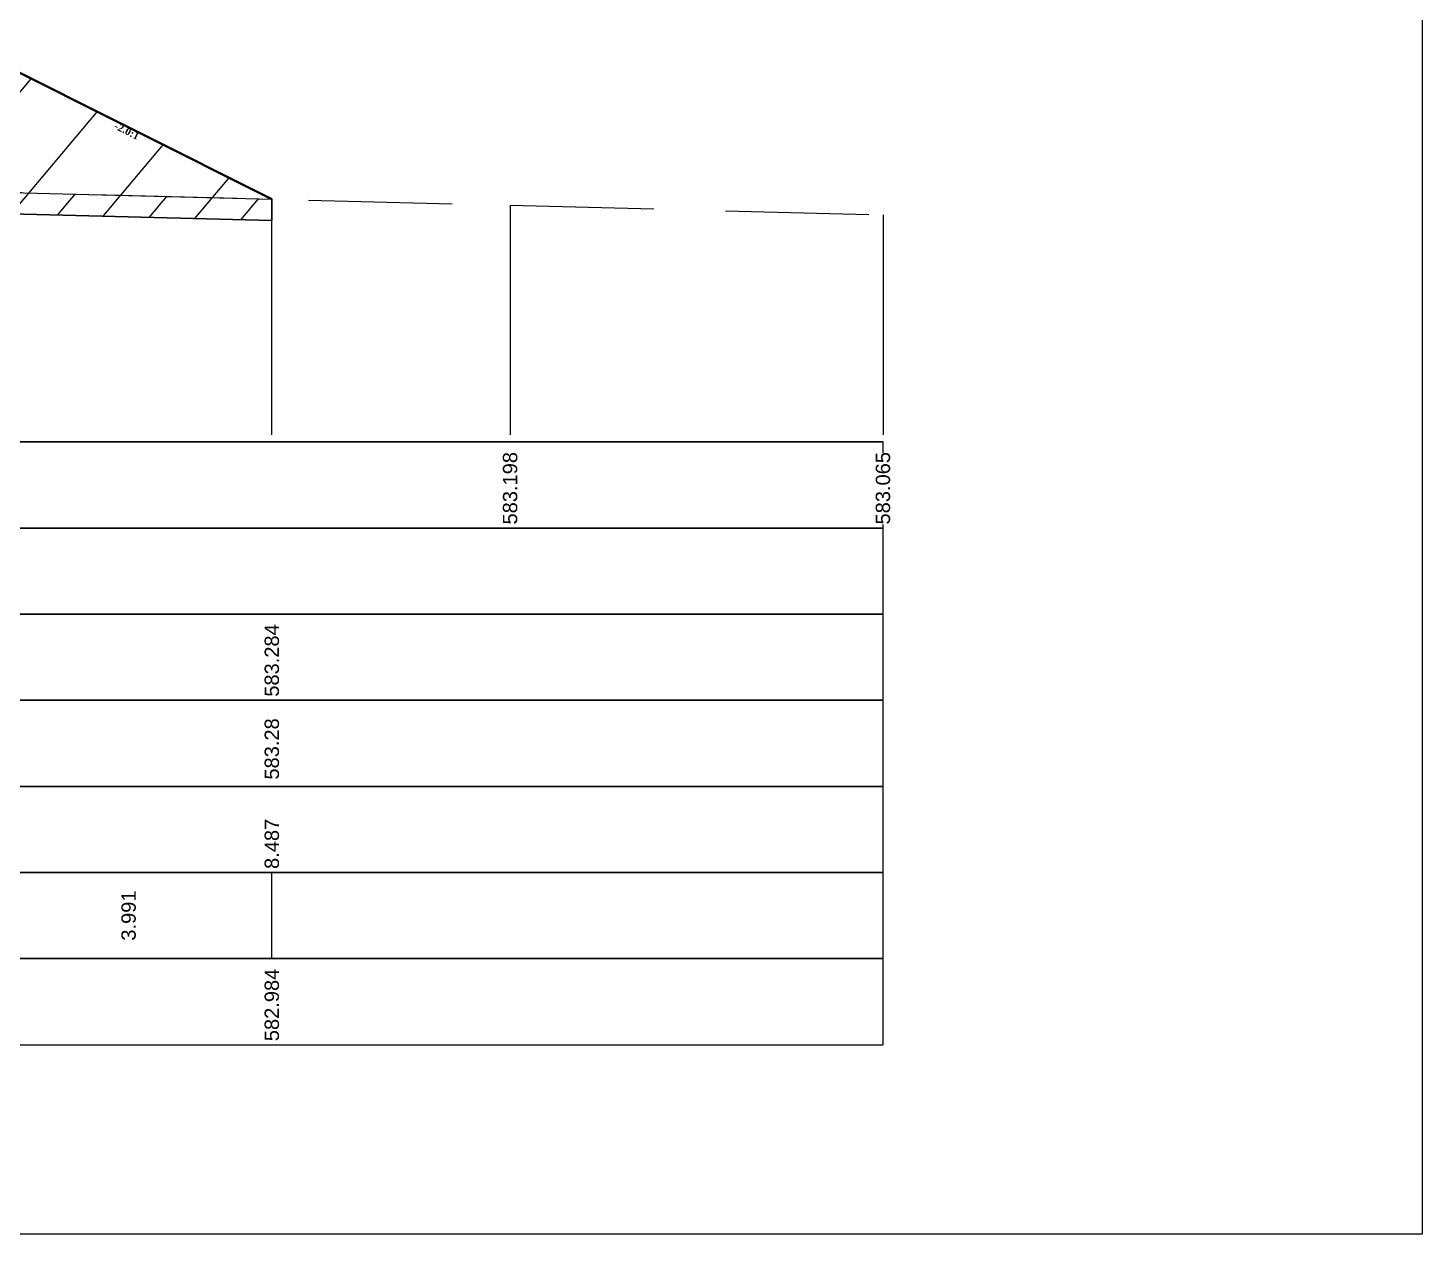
# Model space of a CAD drawing. Header units: millimetres. Extents: x 2762 to 3076, y 916 to 3305.
# Drawn here: x 2979.79 to 2999.21, y 3053.65 to 3070.45 of the extents above; entities that cross this region are included whole.
import ezdxf

# ---------------------------------------------------------------- set-up
doc = ezdxf.new("R2010")
doc.units = ezdxf.units.MM
doc.header["$LTSCALE"] = 2
doc.linetypes.add('CACHE', pattern=[9.525, 6.35, -3.175])
doc.linetypes.add('DASHED', pattern=[0.75, 0.5, -0.25])
doc.layers.add('C-ROAD-CORR', color=5, linetype='Continuous')
doc.layers.add('C-ROAD-SCTN', color=7, linetype='Continuous')
doc.styles.add('C3D_Etiquette', font='romans.shx')
doc.styles.add('C3D_Profil_Travers', font='romans.shx')

msp = doc.modelspace()

# ---------------------------------------------------------------- hatches: boundary and pattern name
at = {"linetype": 'Continuous', "lineweight": -3}
h = msp.add_hatch(dxfattribs=at)
h.set_pattern_fill('_U', color=3, angle=50, style=0, pattern_type=0)
h.set_pattern_definition([(50, (2964.0342, 3068.0224), (-0.766044, 0.64279), [])])
h.paths.add_polyline_path([(2964.034, 3068.022), (2964.274, 3068.262), (2965.774, 3068.322), (2968.808, 3069.839), (2976.805, 3070.159), (2979.201, 3070.063), (2983.192, 3068.068), (2983.192, 3067.768), (2973.399, 3068.021)])
h.paths.add_polyline_path([(2962.462, 3068.023), (2962.462, 3068.323), (2962.474, 3068.274), (2962.774, 3068.262), (2963.013, 3068.023)])
h = msp.add_hatch(dxfattribs=at)
h.set_pattern_fill('_U', color=150, scale=0.5, angle=50, style=0, pattern_type=0)
h.set_pattern_definition([(50, (2964.03415, 3068.02237), (-0.383022, 0.321394), [])])
h.paths.add_polyline_path([(2964.034, 3068.022), (2964.274, 3068.262), (2965.774, 3068.322), (2973.399, 3068.321), (2983.192, 3068.068), (2983.192, 3067.768), (2973.399, 3068.021)])
h.paths.add_polyline_path([(2962.462, 3068.323), (2965.774, 3068.322), (2964.274, 3068.262), (2964.034, 3068.022), (2963.013, 3068.023), (2962.774, 3068.262), (2962.474, 3068.274)])
h.paths.add_polyline_path([(2962.462, 3068.023), (2962.462, 3068.323), (2962.474, 3068.274), (2962.774, 3068.262), (2963.013, 3068.023)])

# ---------------------------------------------------------------- linework, layer by layer
at = {"color": 253, "linetype": 'Continuous', "lineweight": -3}
for p, q in [((2979.201, 3070.063), (2983.192, 3068.068)), ((2973.399, 3068.321), (2983.192, 3068.068)), ((2983.192, 3067.768), (2973.399, 3068.021)), ((2983.192, 3067.768), (2973.399, 3068.021)), ((2983.192, 3068.068), (2983.192, 3067.768)), ((2983.192, 3068.068), (2983.192, 3067.768))]:
    msp.add_line(p, q, dxfattribs=at)
at = {"color": 105, "linetype": 'DASHED', "lineweight": -3, "ltscale": 2}
for p, q in [((2974.705, 3068.287), (2986.511, 3067.982)), ((2986.511, 3067.982), (2991.705, 3067.849))]:
    msp.add_line(p, q, dxfattribs=at)
at = {"color": 6, "linetype": 'Continuous', "lineweight": -3}
msp.add_line((2975.941, 3067.955), (2983.192, 3067.768), dxfattribs=at)
at = {"color": 8, "linetype": 'CACHE', "lineweight": -3}
msp.add_line((2983.192, 3064.784), (2983.192, 3068.068), dxfattribs=at)
at = {"color": 98, "linetype": 'CACHE', "lineweight": -3}
for p, q in [((2986.511, 3067.982), (2986.511, 3064.784)), ((2991.705, 3067.849), (2991.705, 3064.784))]:
    msp.add_line(p, q, dxfattribs=at)
at = {"color": 7, "linetype": 'Continuous', "lineweight": -3}
for p, q in [((2957.704, 3064.684), (2991.706, 3064.684)), ((2983.192, 3057.484), (2983.192, 3058.684))]:
    msp.add_line(p, q, dxfattribs=at)
for points in [[(2957.704, 3063.484), (2991.706, 3063.484), (2991.706, 3064.684), (2957.704, 3064.684)], [(2957.704, 3062.284), (2991.706, 3062.284), (2991.706, 3063.484), (2957.704, 3063.484)], [(2957.704, 3061.084), (2991.706, 3061.084), (2991.706, 3062.284), (2957.704, 3062.284)], [(2957.704, 3059.884), (2991.706, 3059.884), (2991.706, 3061.084), (2957.704, 3061.084)], [(2957.704, 3058.684), (2991.706, 3058.684), (2991.706, 3059.884), (2957.704, 3059.884)], [(2957.704, 3057.484), (2991.706, 3057.484), (2991.706, 3058.684), (2957.704, 3058.684)], [(2957.704, 3056.284), (2991.706, 3056.284), (2991.706, 3057.484), (2957.704, 3057.484)]]:
    msp.add_3dface(points, dxfattribs=at)
at = {"layer": 'C-ROAD-CORR', "color": 1, "linetype": 'Continuous', "lineweight": 40}
msp.add_line((2979.201, 3070.063), (2983.192, 3068.068), dxfattribs=at)
at = {"layer": 'C-ROAD-SCTN', "color": 154, "linetype": 'Continuous', "lineweight": -3}
msp.add_line((2979.201, 3070.063), (2983.192, 3068.068), dxfattribs=at)
at = {"layer": 'C-ROAD-SCTN', "color": 1, "linetype": 'Continuous', "lineweight": -3}
msp.add_line((2979.201, 3070.063), (2983.192, 3068.068), dxfattribs=at)

# ---------------------------------------------------------------- texts
at = {"color": 7, "linetype": 'Continuous', "lineweight": -3, "insert": (2981.195, 3069.062), "char_height": 0.1, "width": 0.34598, "attachment_point": 2, "rotation": 333.4349, "style": 'C3D_Etiquette'}
msp.add_mtext('{\\fTimes New Roman|b1|i0|c0|p18;-2.0:1}', dxfattribs=at)
at = {"color": 7, "linetype": 'Continuous', "lineweight": -3, "char_height": 0.2, "rotation": 90, "style": 'C3D_Profil_Travers'}
for s, insert, attachment_point in [('{\\fArial|b0|i0|c0|p34;583.28}', (2983.192, 3059.979), 4), ('{\\fArial|b0|i0|c0|p34;3.991}', (2981.197, 3058.084), 5)]:
    msp.add_mtext(s, dxfattribs=dict(at, insert=insert, attachment_point=attachment_point))

# ---------------------------------------------------------------- next in the draw order: texts
at = {"color": 7, "linetype": 'Continuous', "lineweight": -3, "char_height": 0.2, "attachment_point": 4, "rotation": 90, "style": 'C3D_Profil_Travers', "bg_fill": 3, "box_fill_scale": 1.000375, "bg_fill_color": 256, "bg_fill_true_color": 13158600, "bg_fill_transparency": 0}
for s, insert, width in [('{\\fArial|b0|i0|c0|p34;583.198}', (2986.511, 3063.534), 0.99595), ('{\\fArial|b0|i0|c0|p34;583.065}', (2991.705, 3063.534), 0.99705), ('{\\fArial|b0|i0|c0|p34;583.284}', (2983.192, 3061.134), 0.99471), ('{\\fArial|b0|i0|c0|p34;\\C256;8.487}', (2983.192, 3058.734), 0.68192), ('{\\fArial|b0|i0|c0|p34;582.984}', (2983.192, 3056.334), 0.99471)]:
    msp.add_mtext(s, dxfattribs=dict(at, insert=insert, width=width))

# ---------------------------------------------------------------- next in the draw order: linework, layer by layer
msp.add_lwpolyline([(2950.215, 3083.145), (2999.215, 3083.145), (2999.215, 3053.645), (2950.215, 3053.645)], close=True)

doc.saveas('drawing.dxf')
